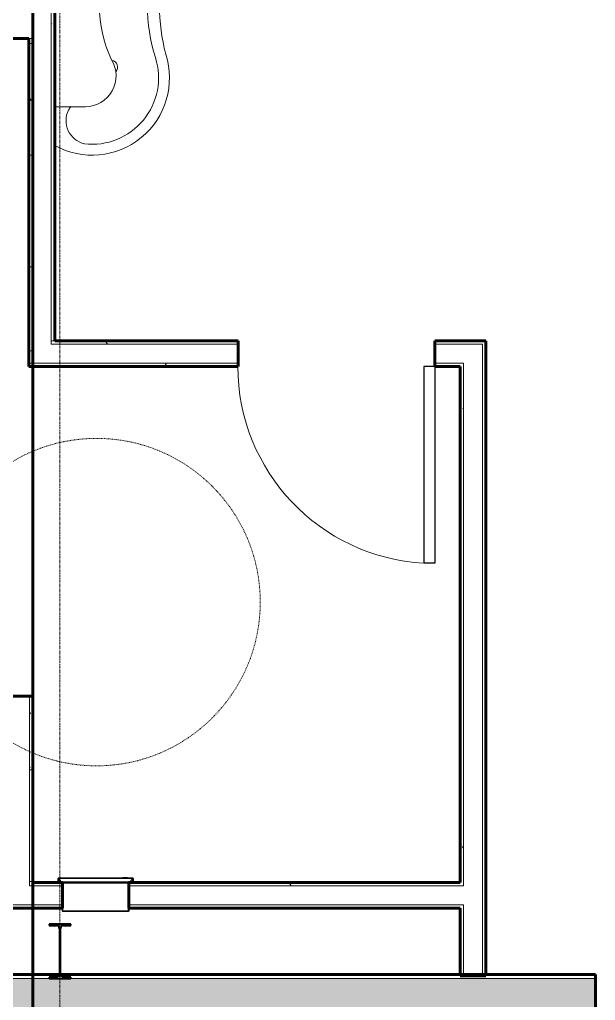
# Model space of a CAD drawing. Header units: inches. Extents: x 30 to 2293, y -1876 to -115.
# Drawn here: x 1032.9 to 1138.4, y -692.5 to -512.8 of the extents above; entities that cross this region are included whole.
import ezdxf

# ---------------------------------------------------------------- set-up
doc = ezdxf.new("R2010")
doc.units = ezdxf.units.IN
doc.header["$MEASUREMENT"] = 0
doc.linetypes.add('Dash', pattern=[0.25, 0.125, -0.125])
doc.linetypes.add('Grid Line 1_2_', pattern=[0.875, 0.5, -0.125, 0.125, -0.125])
for name, color, linetype, lineweight in [('A-DETL-HDLN', 90, 'Dash', 9), ('A-DETL-WIDE', 214, 'Continuous', 60), ('A-DOOR', 31, 'Continuous', 18), ('A-WALL', 113, 'Continuous', 18), ('A-WALL-PATT', 111, 'Continuous', 60), ('I-WALL', 2, 'Continuous', 18), ('L-SITE-WALL', 31, 'Continuous', 18), ('P-SANR-FIXT', 6, 'Continuous', 9), ('Q-SPCQ', 91, 'Continuous', 9), ('S-COLS', 52, 'Continuous', 9), ('S-GRID', 1, 'Continuous', 9)]:
    doc.layers.add(name, color=color, linetype=linetype, lineweight=lineweight)
pattern_1 = [(0, (0, 0), (20.48, 5.12), [0.845, -14.515, 0.845, -14.515, -81.92]), (0, (0, 0), (20.48, 5.12), [-30.72, 0.845, -29.875, 0.845, -14.515, -35.84]), (0, (0, 0), (20.48, 5.12), [-76.8, 0.845, -9.395, 0.845, -24.755]), (120, (7.68, 2.56), (-14.67405, 15.1762), [0.845, -14.515, 0.845, -14.515, -81.92]), (120, (7.68, 2.56), (-14.67405, 15.1762), [-30.72, 0.845, -29.875, 0.845, -14.515, -35.84]), (120, (7.68, 2.56), (-14.67405, 15.1762), [-76.8, 0.845, -9.395, 0.845, -24.755]), (240, (10.24, 12.8), (-5.80595, -20.2962), [0.845, -14.515, 0.845, -14.515, -81.92]), (240, (10.24, 12.8), (-5.80595, -20.2962), [-30.72, 0.845, -29.875, 0.845, -14.515, -35.84]), (240, (10.24, 12.8), (-5.80595, -20.2962), [-76.8, 0.845, -9.395, 0.845, -24.755])]

# ---------------------------------------------------------------- blocks, each defined once
blk = doc.blocks.new('Open Source Metal Building_Exterior_rvt-1-Floor Plan - Office Annex')
at = {"layer": 'A-WALL-PATT', "lineweight": 9}
h = blk.add_hatch(dxfattribs=at)
h.set_pattern_fill('FP_2', color=8, style=0, pattern_type=2)
h.set_pattern_definition([(161.57, (0.32, 0.32), (-2.56049618, -0.0005374), [0, -18.214, 2.022, 0]), (18.43, (-0.32, 0.32), (-2.56049618, 0.0005374), [0, -18.214, 2.022, 0]), (108.43, (0.32, 0.32), (1.2792209, -6.40087673), [6.07, -14.166]), (71.57, (-0.32, 0.32), (1.2792209, 6.40087673), [6.07, -14.166])])
h.paths.add_polyline_path([(1689.24, -696.46), (2210.15, -696.46), (2210.15, -688.46), (1644.4, -688.46), (1644.4, -696.46)], flags=0)
h.paths.add_polyline_path([(1540.94, -696.46), (1608.4, -696.46), (1608.4, -688.46), (1540.94, -688.46)], flags=0)
h.paths.add_polyline_path([(1234.94, -696.46), (1234.94, -688.46), (1174.4, -688.46), (1174.4, -696.46)], flags=0)
h.paths.add_polyline_path([(1138.4, -696.46), (1138.4, -688.46), (421.56, -688.46), (421.56, -696.46), (1038.09, -696.46)], flags=0)
h.paths.add_polyline_path([(385.56, -696.46), (385.56, -688.46), (126.49, -688.46), (126.49, -696.46), (376.31, -696.46)], flags=0)
at = {"layer": 'S-COLS'}
h = blk.add_hatch(dxfattribs=at)
h.set_pattern_fill('FP_4', color=256, style=0, pattern_type=2)
h.set_pattern_definition([(45, (0, 0), (-6.335677, 6.335677), []), (45, (0, 9.6), (-6.335677, 6.335677), [])])
h.paths.add_polyline_path([(1042.31, -688.47), (1042.31, -688.2), (1040.97, -688.2), (1040.59, -688.04), (1040.43, -687.66), (1040.43, -679.28), (1040.59, -678.9), (1040.97, -678.74), (1042.31, -678.74), (1042.31, -678.47), (1038.31, -678.47), (1038.31, -678.74), (1039.65, -678.74), (1040.04, -678.9), (1040.2, -679.33), (1040.2, -687.66), (1040.04, -688.04), (1039.65, -688.2), (1038.31, -688.2), (1038.31, -688.47)], flags=0)
at = {"layer": 'A-WALL', "color": 10}
blk.add_line((1138.4, -688.46), (421.56, -688.46), dxfattribs=at)
at = {"layer": 'L-SITE-WALL', "color": 250, "lineweight": 60}
for p, q in [((1138.4, -687.71), (421.56, -687.71)), ((1138.4, -698.96), (1138.4, -687.71))]:
    blk.add_line(p, q, dxfattribs=at)
at = {"layer": 'S-COLS', "color": 90, "lineweight": 40}
for p, q in [((1042.31, -678.47), (1038.31, -678.47)), ((1038.31, -678.47), (1038.31, -678.74)), ((1038.31, -678.74), (1039.65, -678.74)), ((1040.2, -679.28), (1040.2, -687.66)), ((1040.43, -687.66), (1040.43, -679.28)), ((1040.97, -678.74), (1042.31, -678.74)), ((1042.31, -678.74), (1042.31, -678.47)), ((1039.65, -688.2), (1038.31, -688.2)), ((1038.31, -688.2), (1038.31, -688.47)), ((1042.31, -688.2), (1040.97, -688.2)), ((1042.31, -688.47), (1042.31, -688.2)), ((1038.31, -688.47), (1042.31, -688.47))]:
    blk.add_line(p, q, dxfattribs=at)
for centre, start, end in [((1039.65, -679.28), 0, 90), ((1040.97, -679.28), 90, 180), ((1039.65, -687.66), 270, 0), ((1040.97, -687.66), 180, 270)]:
    blk.add_arc(centre, 0.543, start, end, dxfattribs=at)
at = {"layer": 'S-GRID', "linetype": 'Grid Line 1_2_'}
blk.add_line((1040.31, -114.83), (1040.31, -1843.89), dxfattribs=at)
blk = doc.blocks.new('Single-Flush - 36_ x 84_-340240-Floor Plan - Office Annex')
at = {"layer": 'A-DOOR', "lineweight": 30}
for p, q in [((16, -2.37), (16, -38.39)), ((18, -2.37), (16, -2.37)), ((18, -2.37), (18, -38.39)), ((18, -38.39), (16, -38.39))]:
    blk.add_line(p, q, dxfattribs=at)
at = {"layer": 'A-DOOR', "lineweight": 9}
blk.add_arc((18, -2.37), 36.07, 180, 266.8211, dxfattribs=at)
blk = doc.blocks.new('AquaWave-Lavatory-2_Station-Willoughby-WAW-2322 - AquaWave-Lavatory-2_Station-Willoughby-WAW-2322-485928-Floor Plan - Office Annex')
at = {"layer": 'P-SANR-FIXT'}
for p, q in [((1044.98, -491.71), (1039.36, -491.71)), ((1039.36, -528.71), (1044.98, -528.71))]:
    blk.add_line(p, q, dxfattribs=at)
for centre, radius, start, end in [((1046.2, -497.01), 14.18, 342.3338, 118.8422), ((1045.79, -489.16), 4.37, 103.3234, 206.3532), ((1046.2, -497.01), 12.18, 342.3338, 96.6847), ((1043.67, -490.21), 2, 206.3532, 228.867), ((1044.98, -497.34), 5.62, 328.3158, 90), ((1049.61, -498.96), 1.25, 279.8056, 42.6073), ((1070.63, -510.21), 23.1, 154.5641, 205.4359), ((1087.66, -510.21), 31.34, 162.3338, 197.6662), ((1093.18, -510.21), 34.64, 165.1046, 194.8954), ((1046.2, -523.42), 14.18, 241.1578, 17.6662), ((1046.2, -523.42), 12.18, 263.3153, 17.6662), ((1044.98, -523.09), 5.62, 270, 31.6842), ((1049.61, -521.46), 1.25, 317.3927, 80.1944), ((1045.79, -531.26), 4.37, 153.6468, 256.6766), ((1043.67, -530.21), 2, 131.133, 153.6468)]:
    blk.add_arc(centre, radius, start, end, dxfattribs=at)
blk = doc.blocks.new('Dispenser_Disposal-Paper-Frost_Products_LTD_-Recessed-400A - Steel-Stainless-664721-Floor Plan - Office Annex')
at = {"layer": 'Q-SPCQ', "lineweight": 30}
for p, q in [((1040.06, -670.15), (1039.98, -670.15)), ((1039.98, -670.69), (1039.98, -670.15)), ((1040.06, -670.08), (1040.06, -670.69)), ((1053.66, -670.08), (1040.06, -670.08)), ((1040.06, -670.08), (1051.82, -670.08)), ((1040.06, -670.15), (1040.36, -670.45)), ((1053.73, -670.15), (1040.06, -670.15)), ((1051.82, -669.95), (1052.69, -669.95)), ((1051.82, -670.08), (1051.82, -669.95)), ((1051.84, -669.93), (1052.67, -669.93)), ((1052.69, -669.95), (1052.69, -670.08)), ((1052.69, -670.08), (1053.66, -670.08)), ((1053.36, -670.46), (1053.66, -670.15)), ((1053.66, -670.75), (1053.66, -670.08)), ((1053.73, -670.15), (1053.73, -670.75)), ((1040.03, -670.69), (1039.98, -670.69)), ((1040.36, -670.69), (1040.03, -670.69)), ((1040.03, -670.74), (1040.03, -670.69)), ((1040.59, -670.8), (1040.09, -670.8)), ((1040.09, -670.84), (1040.09, -670.8)), ((1040.11, -670.84), (1040.11, -670.8)), ((1040.15, -670.77), (1040.59, -670.77)), ((1040.36, -670.7), (1040.36, -670.45)), ((1040.36, -670.46), (1040.36, -670.69)), ((1040.41, -670.75), (1053.36, -670.75)), ((1040.59, -670.77), (1040.59, -670.8)), ((1040.59, -670.8), (1040.77, -670.8)), ((1040.76, -670.93), (1040.8, -670.93)), ((1040.8, -670.93), (1040.8, -670.87)), ((1040.83, -670.87), (1040.83, -670.93)), ((1040.83, -676.12), (1040.83, -670.93)), ((1040.83, -670.93), (1052.93, -670.93)), ((1040.86, -670.93), (1040.86, -670.75)), ((1041.47, -670.93), (1041.47, -670.75)), ((1041.53, -670.93), (1041.53, -670.75)), ((1041.67, -670.75), (1041.67, -670.93)), ((1041.7, -670.93), (1041.7, -670.75)), ((1051.92, -670.75), (1051.92, -670.84)), ((1051.92, -670.84), (1052.2, -670.84)), ((1051.95, -670.93), (1051.95, -670.84)), ((1051.98, -670.84), (1051.98, -670.93)), ((1052.48, -670.87), (1052.02, -670.87)), ((1052.2, -670.84), (1052.2, -670.75)), ((1052.53, -670.84), (1052.2, -670.84)), ((1052.6, -670.91), (1052.53, -670.84)), ((1052.58, -670.75), (1052.65, -670.82)), ((1052.85, -670.91), (1052.6, -670.91)), ((1052.65, -670.82), (1052.88, -670.82)), ((1052.82, -670.93), (1052.82, -670.75)), ((1052.85, -670.75), (1052.85, -670.82)), ((1052.85, -670.93), (1052.85, -670.87)), ((1052.86, -676.12), (1052.86, -670.93)), ((1053.73, -670.75), (1052.88, -670.75)), ((1052.88, -670.75), (1052.88, -670.82)), ((1052.89, -670.87), (1052.89, -670.93)), ((1052.89, -670.91), (1052.93, -670.91)), ((1052.92, -670.8), (1053.57, -670.8)), ((1053.36, -670.75), (1053.36, -670.46)), ((1053.57, -670.8), (1053.57, -670.84)), ((1040.76, -676.12), (1040.76, -675.59)), ((1052.93, -675.59), (1052.93, -676.12)), ((1040.83, -676.12), (1040.76, -676.12)), ((1052.86, -676.12), (1040.83, -676.12)), ((1040.83, -676.18), (1040.83, -676.12)), ((1052.86, -676.18), (1040.83, -676.18)), ((1052.93, -676.12), (1052.86, -676.12)), ((1052.86, -676.12), (1052.86, -676.18))]:
    blk.add_line(p, q, dxfattribs=at)
for centre, radius, start, end in [((1040.06, -670.15), 0.0763, 90, 180), ((1051.84, -669.95), 0.02, 90, 180), ((1052.67, -669.95), 0.02, 0, 90), ((1053.66, -670.15), 0.0768, 0, 90), ((1053.66, -670.15), 0.029, 0, 90), ((1040.09, -670.74), 0.0625, 122.4117, 270.0728), ((1040.09, -670.74), 0.0625, 179.8391, 270), ((1040.09, -670.74), 0.0625, 333.896, 53.1301), ((1040.41, -670.7), 0.05, 180, 270), ((1040.77, -670.87), 0.0665, 0, 90), ((1040.77, -670.87), 0.0315, 0, 90.1235), ((1052.1, -670.87), 0.08, 157.9757, 236.654), ((1052.4, -670.87), 0.08, 303.346, 22.0243), ((1052.92, -670.87), 0.0665, 90, 180), ((1052.92, -670.87), 0.0665, 90, 132.1544), ((1052.92, -670.87), 0.0315, 89.8776, 180)]:
    blk.add_arc(centre, radius, start, end, dxfattribs=at)

msp = doc.modelspace()

# ---------------------------------------------------------------- hatches: boundary and pattern name
at = {"layer": 'A-WALL-PATT', "lineweight": 9}
h = msp.add_hatch(dxfattribs=at)
h.set_pattern_fill('FP_1', color=256, style=0, pattern_type=2)
h.set_pattern_definition(pattern_1)
h.paths.add_polyline_path([(1034.61, -575.71), (1035.23, -575.71), (1035.23, -516.21), (1034.61, -516.21), (1034.61, -529.32)], flags=0)
h.paths.add_polyline_path([(1035.23, -504.21), (1035.23, -448.21), (1034.61, -448.21), (1034.61, -504.21)], flags=0)
h = msp.add_hatch(dxfattribs=at)
h.set_pattern_fill('FP_1', color=256, style=0, pattern_type=2)
h.set_pattern_definition(pattern_1)
h.paths.add_polyline_path([(1038.73, -571.59), (1039.36, -571.59), (1039.36, -448.84), (1038.73, -448.84), (1038.73, -554.32)], flags=0)
h = msp.add_hatch(dxfattribs=at)
h.set_pattern_fill('FP_1', color=256, style=0, pattern_type=2)
h.set_pattern_definition(pattern_1)
h.paths.add_polyline_path([(1039.36, -572.21), (1072.98, -572.21), (1072.98, -571.59), (1038.73, -571.59), (1038.73, -572.21)], flags=0)
h.paths.add_polyline_path([(1117.73, -572.21), (1117.73, -571.59), (1108.98, -571.59), (1108.98, -572.21), (1114.23, -572.21)], flags=0)
h = msp.add_hatch(dxfattribs=at)
h.set_pattern_fill('FP_1', color=256, style=0, pattern_type=2)
h.set_pattern_definition(pattern_1)
h.paths.add_polyline_path([(1117.73, -687.96), (1118.36, -687.96), (1118.36, -571.59), (1117.73, -571.59), (1117.73, -679.33)], flags=0)
h = msp.add_hatch(dxfattribs=at)
h.set_pattern_fill('FP_1', color=256, style=0, pattern_type=2)
h.set_pattern_definition(pattern_1)
h.paths.add_polyline_path([(1034.61, -576.34), (1072.98, -576.34), (1072.98, -575.71), (1034.61, -575.71)], flags=0)
h.paths.add_polyline_path([(1113.61, -576.34), (1113.61, -575.71), (1108.98, -575.71), (1108.98, -576.34)], flags=0)
h = msp.add_hatch(dxfattribs=at)
h.set_pattern_fill('FP_1', color=256, style=0, pattern_type=2)
h.set_pattern_definition(pattern_1)
h.paths.add_polyline_path([(1114.23, -687.96), (1114.23, -674.96), (1113.61, -674.96), (1113.61, -687.96)], flags=0)
h.paths.add_polyline_path([(1113.61, -671.46), (1114.23, -671.46), (1114.23, -575.71), (1113.61, -575.71), (1113.61, -670.84)], flags=0)
h = msp.add_hatch(dxfattribs=at)
h.set_pattern_fill('FP_1', color=256, style=0, pattern_type=2)
h.set_pattern_definition(pattern_1)
h.paths.add_polyline_path([(1035.36, -670.84), (1035.36, -636.71), (1034.73, -636.71), (1034.73, -670.84)], flags=0)
h = msp.add_hatch(dxfattribs=at)
h.set_pattern_fill('FP_1', color=256, style=0, pattern_type=2)
h.set_pattern_definition(pattern_1)
h.paths.add_polyline_path([(769.5, -671.46), (827.48, -671.46), (827.48, -670.84), (764.73, -670.84), (764.73, -671.46), (765.36, -671.46)], flags=0)
h.paths.add_polyline_path([(830.98, -671.46), (882.89, -671.46), (882.89, -670.84), (830.98, -670.84)], flags=0)
h.paths.add_polyline_path([(887.01, -671.46), (1031.23, -671.46), (1031.23, -670.84), (886.39, -670.84), (886.39, -671.46)], flags=0)
h.paths.add_polyline_path([(1034.73, -671.46), (1040.76, -671.46), (1040.76, -670.84), (1034.73, -670.84)], flags=0)
h.paths.add_polyline_path([(1054.37, -671.46), (1113.61, -671.46), (1113.61, -670.84), (1052.93, -670.84), (1052.93, -671.46)], flags=0)
h = msp.add_hatch(dxfattribs=at)
h.set_pattern_fill('FP_1', color=256, style=0, pattern_type=2)
h.set_pattern_definition(pattern_1)
h.paths.add_polyline_path([(765.36, -675.59), (1040.76, -675.59), (1040.76, -674.96), (765.36, -674.96)], flags=0)
h.paths.add_polyline_path([(1054.37, -675.59), (1113.61, -675.59), (1113.61, -674.96), (1052.93, -674.96), (1052.93, -675.59)], flags=0)

# ---------------------------------------------------------------- linework, layer by layer
at = {"layer": 'A-DETL-HDLN'}
msp.add_circle((1047.01, -619.49), 30, dxfattribs=at)
at = {"layer": 'A-DETL-WIDE'}
msp.add_line((1035.36, -381.34), (1035.36, -729.34), dxfattribs=at)
at = {"layer": 'A-WALL'}
for p, q in [((1035.23, -575.71), (1035.23, -448.21)), ((1038.73, -572.21), (1038.73, -448.21)), ((1035.23, -516.21), (1034.61, -516.21)), ((1039.36, -571.59), (1038.73, -571.59)), ((1072.98, -572.21), (1038.73, -572.21)), ((1117.73, -572.21), (1108.98, -572.21)), ((1117.73, -572.21), (1117.73, -687.96)), ((1072.98, -575.71), (1034.61, -575.71)), ((1108.98, -575.71), (1114.23, -575.71)), ((1114.23, -575.71), (1114.23, -671.46)), ((1034.73, -636.71), (1034.73, -671.46)), ((1034.73, -671.46), (1040.76, -671.46)), ((1052.93, -671.46), (1114.23, -671.46)), ((1040.76, -674.96), (764.73, -674.96)), ((1052.93, -674.96), (1114.23, -674.96)), ((1114.23, -674.96), (1114.23, -687.96))]:
    msp.add_line(p, q, dxfattribs=at)
at = {"layer": 'A-WALL', "lineweight": 60}
msp.add_line((1022.98, -516.21), (1034.61, -516.21), dxfattribs=at)
at = {"layer": 'I-WALL', "lineweight": 60}
for p, q in [((1039.36, -571.59), (1039.36, -448.84)), ((1034.61, -516.21), (1034.61, -576.34)), ((1072.98, -571.59), (1039.36, -571.59)), ((1072.98, -576.34), (1072.98, -571.59)), ((1118.36, -571.59), (1108.98, -571.59)), ((1108.98, -571.59), (1108.98, -576.34)), ((1118.36, -687.96), (1118.36, -571.59)), ((1034.61, -576.34), (1072.98, -576.34)), ((1108.98, -576.34), (1113.61, -576.34)), ((1113.61, -576.34), (1113.61, -670.84)), ((1035.36, -636.71), (1030.61, -636.71)), ((1035.36, -670.84), (1035.36, -636.71)), ((1040.76, -670.84), (1035.36, -670.84)), ((1040.76, -675.59), (1040.76, -670.84)), ((1113.61, -670.84), (1052.93, -670.84)), ((1052.93, -670.84), (1052.93, -675.59)), ((765.36, -675.59), (1040.76, -675.59)), ((1052.93, -675.59), (1113.61, -675.59)), ((1113.61, -675.59), (1113.61, -687.96)), ((1113.61, -687.96), (1118.36, -687.96))]:
    msp.add_line(p, q, dxfattribs=at)
at = {"layer": 'I-WALL'}
for p, q in [((1040.77, -670.84), (1040.78, -670.84)), ((1052.9, -670.84), (1052.92, -670.84))]:
    msp.add_line(p, q, dxfattribs=at)

# ---------------------------------------------------------------- block references
at = {"layer": 'A-DOOR'}
msp.add_blockref('Single-Flush - 36_ x 84_-340240-Floor Plan - Office Annex', (1090.98, -573.96), dxfattribs=at)
at = {"layer": 'P-SANR-FIXT'}
msp.add_blockref('AquaWave-Lavatory-2_Station-Willoughby-WAW-2322 - AquaWave-Lavatory-2_Station-Willoughby-WAW-2322-485928-Floor Plan - Office Annex', (0, 0), dxfattribs=at)
at = {"layer": 'Q-SPCQ'}
msp.add_blockref('Dispenser_Disposal-Paper-Frost_Products_LTD_-Recessed-400A - Steel-Stainless-664721-Floor Plan - Office Annex', (0, 0), dxfattribs=at)

# ---------------------------------------------------------------- next in the draw order: block references
at = {"lineweight": 5}
msp.add_blockref('Open Source Metal Building_Exterior_rvt-1-Floor Plan - Office Annex', (0, 0), dxfattribs=at)

doc.saveas('drawing.dxf')
